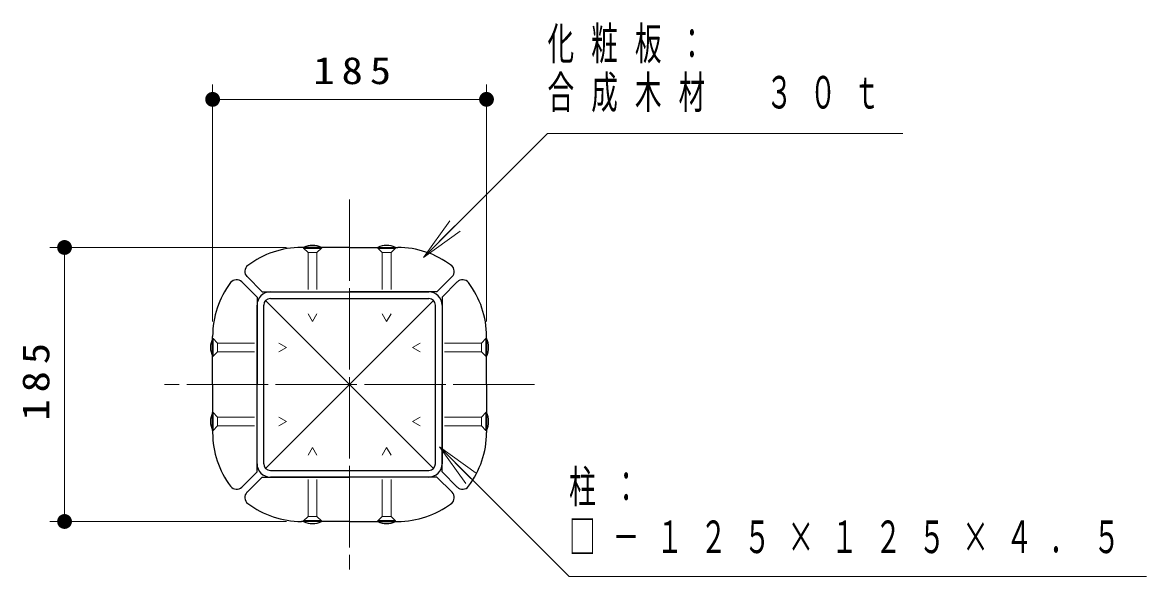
# Model space of a CAD drawing. Units: millimetres on the paper. Extents: x -385 to 0, y -5 to 267.
# Drawn here: x -255.9 to -180, y 65.7 to 103.1 of the extents above; entities that cross this region are included whole.
import ezdxf

# ---------------------------------------------------------------- set-up
doc = ezdxf.new("R2010")
doc.units = ezdxf.units.MM
doc.linetypes.add('USER1', pattern=[4.5, 2.5, -2])
doc.linetypes.add('USER2', pattern=[6, 3, -1, 1, -1])
doc.layers.add('LY_1', color=131, linetype='Continuous', lineweight=25)
doc.styles.add('ＭＳ ゴシック', font='')
doc.styles.get('ＭＳ ゴシック').set_extended_font_data('MS Gothic')

# ---------------------------------------------------------------- blocks, each defined once
blk = doc.blocks.new('filled_dot')
at = {"color": 0, "linetype": 'Continuous', "lineweight": -2, "const_width": 1.25}
blk.add_lwpolyline([(-0.625, 0, 1), (0.625, 0, 1)], format="xyb", close=True, dxfattribs=at)

msp = doc.modelspace()

# ---------------------------------------------------------------- linework, layer by layer
at = {"layer": 'LY_1', "color": 7, "lineweight": 13}
for p, q in [((-243.036, 82.924), (-243.036, 98.924)), ((-224.536, 82.924), (-224.536, 98.924)), ((-243.036, 97.924), (-224.536, 97.924)), ((-228.786, 87.253), (-227.018, 89.728)), ((-228.786, 87.253), (-226.665, 89.375)), ((-226.311, 89.021), (-228.786, 87.253)), ((-238.036, 87.924), (-254.036, 87.924)), ((-253.036, 69.424), (-253.036, 87.924)), ((-225.938, 71.981), (-227.706, 74.456)), ((-227.706, 74.456), (-225.231, 72.688)), ((-227.706, 74.456), (-225.585, 72.335)), ((-238.036, 69.424), (-254.036, 69.424))]:
    msp.add_line(p, q, dxfattribs=at)
at = {"layer": 'LY_1', "color": 7, "linetype": 'USER2', "lineweight": 13}
for p, q in [((-233.786, 91.174), (-233.786, 66.174)), ((-233.786, 67.678), (-233.786, 89.67)), ((-221.286, 78.674), (-246.286, 78.674)), ((-244.782, 78.674), (-222.79, 78.674))]:
    msp.add_line(p, q, dxfattribs=at)
at = {"layer": 'LY_1', "color": 2}
for p, q in [((-233.786, 87.924), (-237.036, 87.924)), ((-233.786, 87.924), (-230.536, 87.924)), ((-239.683, 84.924), (-240.712, 85.953)), ((-227.89, 84.924), (-226.86, 85.953)), ((-240.036, 84.57), (-241.066, 85.6)), ((-227.536, 84.57), (-226.507, 85.6)), ((-240.036, 84.57), (-240.036, 78.674)), ((-239.683, 84.924), (-233.786, 84.924)), ((-227.89, 84.924), (-233.786, 84.924)), ((-227.536, 84.57), (-227.536, 78.674)), ((-243.036, 78.674), (-243.036, 81.924)), ((-224.536, 78.674), (-224.536, 81.924)), ((-243.036, 78.674), (-243.036, 75.424)), ((-240.036, 72.777), (-240.036, 78.674)), ((-227.536, 72.777), (-227.536, 78.674)), ((-224.536, 78.674), (-224.536, 75.424)), ((-240.036, 72.777), (-241.066, 71.748)), ((-239.683, 72.424), (-240.712, 71.394)), ((-239.683, 72.424), (-233.786, 72.424)), ((-227.89, 72.424), (-233.786, 72.424)), ((-227.89, 72.424), (-226.86, 71.394)), ((-227.536, 72.777), (-226.507, 71.748)), ((-233.786, 69.424), (-237.036, 69.424)), ((-233.786, 69.424), (-230.536, 69.424))]:
    msp.add_line(p, q, dxfattribs=at)
at = {"layer": 'LY_1', "color": 7}
for p, q in [((-236.886, 87.924), (-235.686, 87.924)), ((-236.886, 87.924), (-236.886, 87.884)), ((-236.886, 87.884), (-235.686, 87.884)), ((-235.686, 87.924), (-235.686, 87.884)), ((-231.886, 87.924), (-230.686, 87.924)), ((-231.886, 87.924), (-231.886, 87.884)), ((-231.886, 87.884), (-230.686, 87.884)), ((-230.686, 87.924), (-230.686, 87.884)), ((-243.036, 80.574), (-243.036, 81.774)), ((-243.036, 81.774), (-242.996, 81.774)), ((-242.996, 80.574), (-242.996, 81.774)), ((-224.576, 81.774), (-224.576, 80.574)), ((-224.536, 81.774), (-224.576, 81.774)), ((-224.536, 81.774), (-224.536, 80.574)), ((-243.036, 80.574), (-242.996, 80.574)), ((-224.536, 80.574), (-224.576, 80.574)), ((-243.036, 75.574), (-243.036, 76.774)), ((-243.036, 76.774), (-242.996, 76.774)), ((-242.996, 75.574), (-242.996, 76.774)), ((-224.576, 76.774), (-224.576, 75.574)), ((-224.536, 76.774), (-224.576, 76.774)), ((-224.536, 76.774), (-224.536, 75.574)), ((-243.036, 75.574), (-242.996, 75.574)), ((-224.536, 75.574), (-224.576, 75.574)), ((-235.686, 69.464), (-236.886, 69.464)), ((-236.886, 69.424), (-236.886, 69.464)), ((-235.686, 69.424), (-236.886, 69.424)), ((-235.686, 69.424), (-235.686, 69.464)), ((-230.686, 69.464), (-231.886, 69.464)), ((-231.886, 69.424), (-231.886, 69.464)), ((-230.686, 69.424), (-231.886, 69.424)), ((-230.686, 69.424), (-230.686, 69.464))]:
    msp.add_line(p, q, dxfattribs=at)
at = {"layer": 'LY_1', "color": 7, "linetype": 'USER1', "lineweight": 13}
for p, q in [((-236.886, 87.884), (-236.586, 87.584)), ((-236.586, 87.584), (-236.586, 83.444)), ((-236.586, 87.584), (-235.986, 87.584)), ((-235.686, 87.884), (-235.986, 87.584)), ((-235.986, 87.584), (-235.986, 83.444)), ((-231.886, 87.884), (-231.586, 87.584)), ((-231.586, 87.584), (-231.586, 83.444)), ((-231.586, 87.584), (-230.986, 87.584)), ((-230.686, 87.884), (-230.986, 87.584)), ((-230.986, 87.584), (-230.986, 83.444)), ((-236.286, 82.924), (-236.586, 83.444)), ((-236.286, 82.924), (-235.986, 83.444)), ((-231.286, 82.924), (-231.586, 83.444)), ((-231.286, 82.924), (-230.986, 83.444)), ((-242.996, 81.774), (-242.696, 81.474)), ((-242.696, 81.474), (-238.556, 81.474)), ((-242.696, 80.874), (-242.696, 81.474)), ((-238.036, 81.174), (-238.556, 81.474)), ((-229.536, 81.174), (-229.017, 81.474)), ((-224.876, 81.474), (-229.017, 81.474)), ((-224.576, 81.774), (-224.876, 81.474)), ((-224.876, 81.474), (-224.876, 80.874)), ((-242.996, 80.574), (-242.696, 80.874)), ((-242.696, 80.874), (-238.556, 80.874)), ((-238.036, 81.174), (-238.556, 80.874)), ((-229.536, 81.174), (-229.017, 80.874)), ((-224.876, 80.874), (-229.017, 80.874)), ((-224.576, 80.574), (-224.876, 80.874)), ((-242.996, 76.774), (-242.696, 76.474)), ((-224.576, 76.774), (-224.876, 76.474)), ((-242.696, 76.474), (-238.556, 76.474)), ((-242.696, 75.874), (-242.696, 76.474)), ((-238.036, 76.174), (-238.556, 76.474)), ((-238.036, 76.174), (-238.556, 75.874)), ((-229.536, 76.174), (-229.017, 76.474)), ((-229.536, 76.174), (-229.017, 75.874)), ((-224.876, 76.474), (-229.017, 76.474)), ((-224.876, 76.474), (-224.876, 75.874)), ((-242.996, 75.574), (-242.696, 75.874)), ((-242.696, 75.874), (-238.556, 75.874)), ((-224.876, 75.874), (-229.017, 75.874)), ((-224.576, 75.574), (-224.876, 75.874)), ((-236.286, 74.424), (-236.586, 73.904)), ((-236.286, 74.424), (-235.986, 73.904)), ((-231.286, 74.424), (-231.586, 73.904)), ((-231.286, 74.424), (-230.986, 73.904)), ((-236.586, 69.764), (-236.586, 73.904)), ((-235.986, 69.764), (-235.986, 73.904)), ((-231.586, 69.764), (-231.586, 73.904)), ((-230.986, 69.764), (-230.986, 73.904)), ((-236.886, 69.464), (-236.586, 69.764)), ((-235.986, 69.764), (-236.586, 69.764)), ((-235.686, 69.464), (-235.986, 69.764)), ((-231.886, 69.464), (-231.586, 69.764)), ((-230.986, 69.764), (-231.586, 69.764)), ((-230.686, 69.464), (-230.986, 69.764))]:
    msp.add_line(p, q, dxfattribs=at)
at = {"layer": 'LY_1', "color": 70, "lineweight": 13}
for p, q in [((-239.455, 84.342), (-228.118, 73.006)), ((-239.455, 73.006), (-228.118, 84.342))]:
    msp.add_line(p, q, dxfattribs=at)
at = {"layer": 'LY_1', "color": 70}
for p, q in [((-239.136, 84.924), (-228.436, 84.924)), ((-239.136, 84.474), (-228.436, 84.474)), ((-240.036, 73.324), (-240.036, 84.024)), ((-239.586, 73.324), (-239.586, 84.024)), ((-227.986, 73.324), (-227.986, 84.024)), ((-227.536, 84.024), (-227.536, 73.324)), ((-239.136, 72.874), (-228.436, 72.874)), ((-228.436, 72.424), (-239.136, 72.424))]:
    msp.add_line(p, q, dxfattribs=at)
at = {"layer": 'LY_1', "color": 7, "lineweight": 13}
for points in [[(-228.786, 87.253), (-220.417, 95.623), (-196.417, 95.623)], [(-227.706, 74.456), (-218.959, 65.708), (-179.959, 65.708)]]:
    msp.add_lwpolyline(points, dxfattribs=at)
at = {"layer": 'LY_1', "color": 2}
for centre, radius, start, end in [((-237.036, 81.924), 6, 90, 127.16252), ((-230.536, 81.924), 6, 52.83748, 90), ((-240.359, 86.307), 0.5, 127.16252, 225), ((-227.214, 86.307), 0.5, 315, 52.83748), ((-237.036, 81.924), 6, 142.83748, 180), ((-241.419, 85.246), 0.5, 45, 142.83748), ((-226.153, 85.246), 0.5, 37.16252, 135), ((-230.536, 81.924), 6, 0, 37.16252), ((-237.036, 75.424), 6, 180, 217.16252), ((-230.536, 75.424), 6, 322.83748, 0), ((-241.419, 72.101), 0.5, 217.16252, 315), ((-240.359, 71.041), 0.5, 135, 232.83748), ((-227.214, 71.041), 0.5, 307.16252, 45), ((-226.153, 72.101), 0.5, 225, 322.83748), ((-237.036, 75.424), 6, 232.83748, 270), ((-230.536, 75.424), 6, 270, 307.16252)]:
    msp.add_arc(centre, radius, start, end, dxfattribs=at)
at = {"layer": 'LY_1', "color": 7}
for centre, start, end in [((-236.286, 86.708), 63.73195, 116.26805), ((-231.286, 86.708), 63.73195, 116.26805), ((-241.821, 81.174), 153.73195, 206.26805), ((-225.752, 81.174), 333.73196, 26.26804), ((-241.821, 76.174), 153.73195, 206.26805), ((-225.752, 76.174), 333.73196, 26.26804), ((-236.286, 70.64), 243.73195, 296.26804), ((-231.286, 70.64), 243.73195, 296.26804)]:
    msp.add_arc(centre, 1.356, start, end, dxfattribs=at)
at = {"layer": 'LY_1', "color": 70}
for centre, radius, start, end in [((-239.136, 84.024), 0.9, 90, 180), ((-239.136, 84.024), 0.45, 90, 180), ((-228.436, 84.024), 0.9, 0, 90), ((-228.436, 84.024), 0.45, 0, 90), ((-239.136, 73.324), 0.9, 180, 270), ((-239.136, 73.324), 0.45, 180, 270), ((-228.436, 73.324), 0.9, 270, 0), ((-228.436, 73.324), 0.45, 270, 0)]:
    msp.add_arc(centre, radius, start, end, dxfattribs=at)

# ---------------------------------------------------------------- block references
at = {"layer": 'LY_1', "color": 7, "lineweight": 13, "xscale": 0.4, "yscale": 0.4}
msp.add_blockref('filled_dot', (-243.036, 97.924), dxfattribs=at)
for p, rotation in [((-224.536, 97.924), 180), ((-253.036, 87.924), 270), ((-253.036, 69.424), 90)]:
    msp.add_blockref('filled_dot', p, dxfattribs=dict(at, rotation=rotation))

# ---------------------------------------------------------------- texts
at = {"layer": 'LY_1', "color": 7, "style": 'ＭＳ ゴシック'}
for s, insert, char_height, attachment_point in [('\\T1.64;\\W0.6;化粧板：', (-220.417, 101.573), 2.199, 4), ('\\T1.33;\\W1.15;185', (-233.37, 98.924), 1.833, 8), ('\\T1.64;\\W0.6;合成木材\u3000３０ｔ', (-220.417, 98.273), 2.199, 4), ('\\T1.64;\\W0.6;柱：', (-218.959, 71.658), 2.199, 4), ('\\T1.64;\\W0.6;□－１２５×１２５×４．５', (-218.959, 68.358), 2.199, 4)]:
    msp.add_mtext(s, dxfattribs=dict(at, insert=insert, char_height=char_height, attachment_point=attachment_point))
at = {"layer": 'LY_1', "color": 7, "insert": (-254.036, 79.091), "char_height": 1.833, "attachment_point": 8, "rotation": 90, "style": 'ＭＳ ゴシック'}
msp.add_mtext('\\T1.33;\\W1.15;185', dxfattribs=at)

doc.saveas('drawing.dxf')
